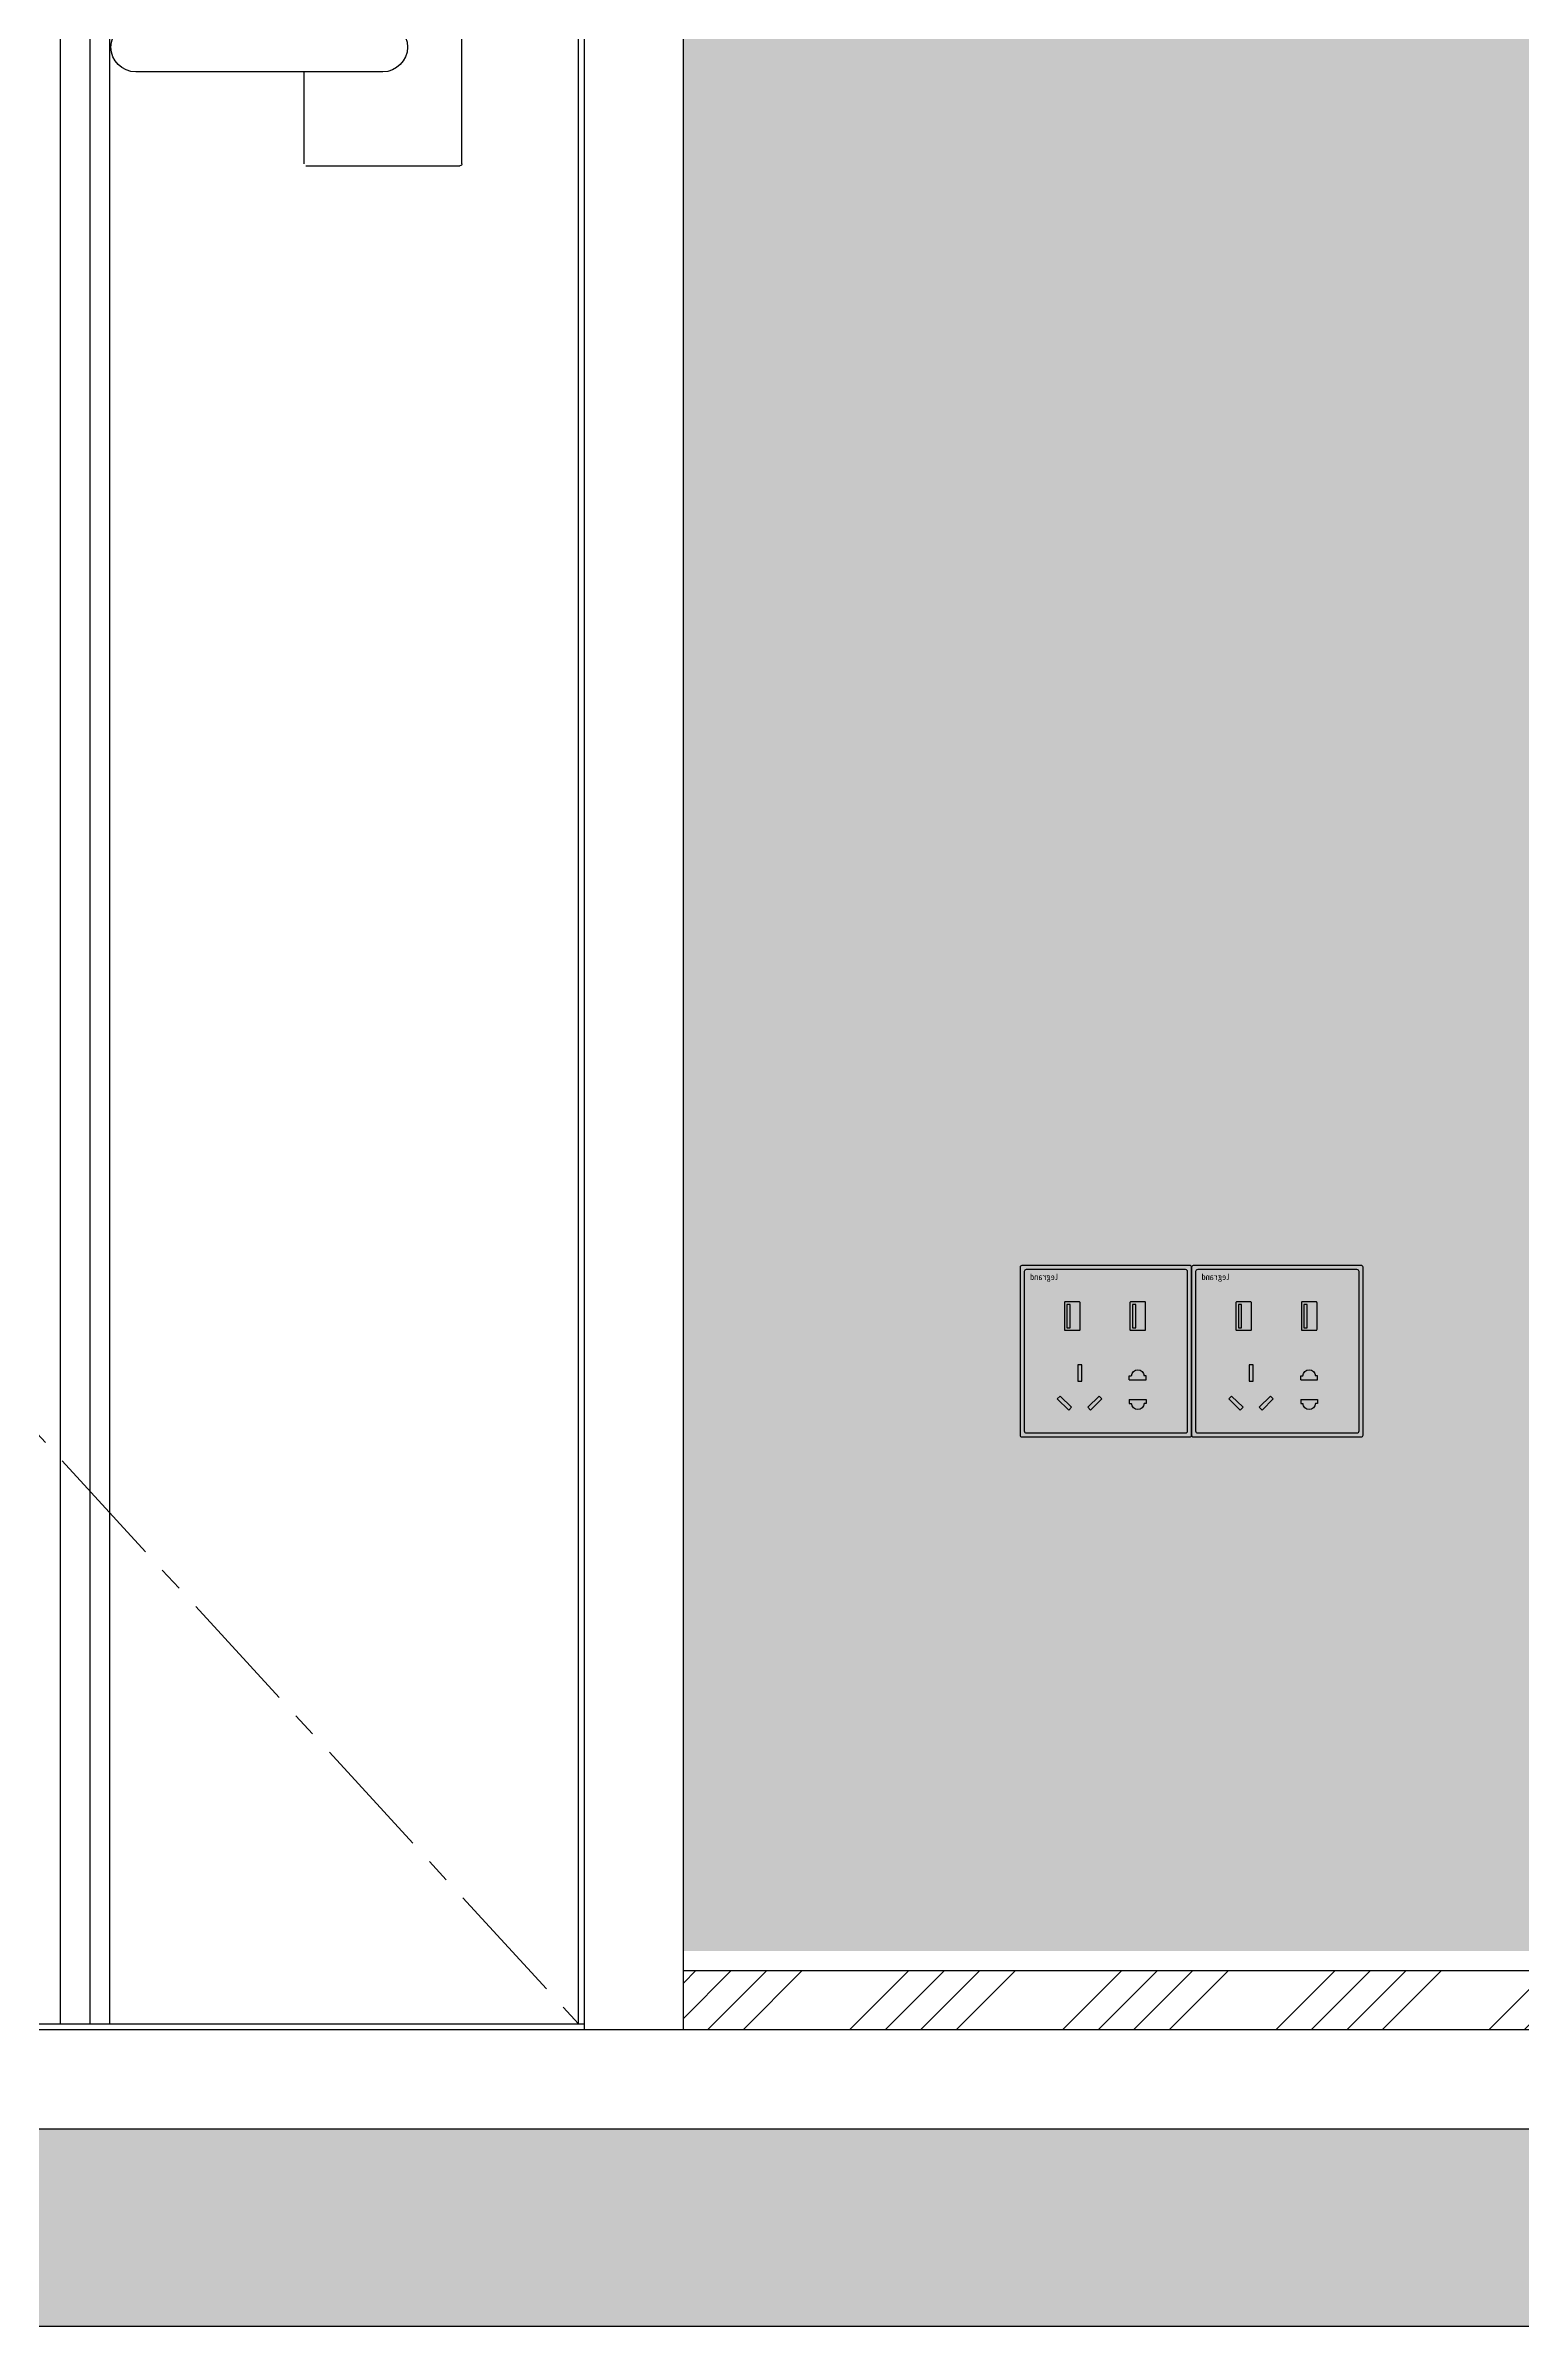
# Model space of a CAD drawing. Header units: millimetres. Extents: x -94739 to 67223, y -48947 to 34737.
# Drawn here: x -82320 to -81573, y -47258 to -46104 of the extents above; entities that cross this region are included whole.
import ezdxf

# ---------------------------------------------------------------- set-up
doc = ezdxf.new("R2010")
doc.units = ezdxf.units.MM
doc.linetypes.add('CENTER', pattern=[2, 1.25, -0.25, 0.25, -0.25])
for name, color, linetype in [('DT-深灰填充', 251, 'Continuous'), ('DT-通用', 200, 'Continuous'), ('EL', 1, 'Continuous'), ('EL-通用', 200, 'Continuous')]:
    doc.layers.add(name, color=color, linetype=linetype)
doc.styles.add('黑体', font='simhei.ttf')

# ---------------------------------------------------------------- blocks, each defined once
blk = doc.blocks.new('*U147')
at = {"layer": 'DT-深灰填充'}
blk.add_hatch(color=256, dxfattribs=at).paths.add_polyline_path([(0, -100), (4725, -100), (4725, 0), (0, 0)])
at = {"layer": 'DT-通用', "color": 200, "ltscale": 10}
blk.add_lwpolyline([(0, -100), (4725, -100), (4725, 0), (0, 0)], close=True, dxfattribs=at)
blk = doc.blocks.new('海龙_07258613')
at = {"color": 1, "ltscale": 200}
for p, q in [((-380.5, -256), (-380.5, 26)), ((-340.5, -209.5), (-215.5, -209.5)), ((-300.5, -209.5), (-300.5, -256)), ((-301.5, -257), (-379.5, -257))]:
    blk.add_line(p, q, dxfattribs=at)
at = {"color": 136, "linetype": 'CENTER', "ltscale": 50}
blk.add_lwpolyline([(-439.5, 850), (497.5, -175), (-439.5, -1197)], dxfattribs=at)
at = {"color": 1, "ltscale": 200}
for centre, radius, start, end in [((-340.5, -197), 12.5, 90, 270), ((-215.5, -197), 12.5, 270, 90), ((-379.5, -256), 1, 180, 270)]:
    blk.add_arc(centre, radius, start, end, dxfattribs=at)
at = {"layer": 'EL', "color": 30, "ltscale": 300}
for p, q in [((-439.5, -1197), (-439.5, 850)), ((-202.5, -1197), (-202.5, 850)), ((497.5, -1197), (-442.5, -1197)), ((-492.5, -1200), (-442.5, -1200))]:
    blk.add_line(p, q, dxfattribs=at)
at = {"layer": 'EL', "color": 251, "ltscale": 300}
for p, q in [((-192.5, -1197), (-192.5, 850)), ((-177.5, -1197), (-177.5, 850))]:
    blk.add_line(p, q, dxfattribs=at)
at = {"layer": 'EL', "color": 30, "ltscale": 300}
for points in [[(-492.5, -1200), (-492.5, 900), (547.5, 900), (547.5, -1200)], [(-442.5, -1200), (-442.5, 850), (497.5, 850), (497.5, -1200)]]:
    blk.add_lwpolyline(points, dxfattribs=at)
blk = doc.blocks.new('*U276')
h = blk.add_hatch()
h.set_pattern_fill('ANSI34', color=250, scale=4, angle=180)
h.set_pattern_definition([(225, (10332.875, 34955.12), (53.88154, -53.88154), []), (225, (10314.914, 34955.12), (53.88154, -53.88154), []), (225, (10296.95, 34955.12), (53.88154, -53.88154), []), (225, (10278.99, 34955.12), (53.88154, -53.88154), [])])
h.paths.add_polyline_path([(0, 30), (2860.1, 30), (2860.1, 0), (0, 0)])
at = {"color": 136}
blk.add_line((0, 30), (2860.1, 30), dxfattribs=at)
at = {"layer": 'DT-通用', "color": 250, "ltscale": 10}
blk.add_lwpolyline([(0, 30), (2860.1, 30), (2860.1, 0), (0, 0)], close=True, dxfattribs=at)
blk = doc.blocks.new('*U95')
at = {"color": 8}
for p, q in [((481347, 386580.6), (481347, 386588.6)), ((481347, 386588.6), (481349, 386588.6)), ((481349, 386588.6), (481349, 386580.6)), ((481323.4, 386581.2), (481315.1, 386581.2)), ((481349, 386580.6), (481347, 386580.6)), ((481323.4, 386571.5), (481315.1, 386571.5)), ((481337, 386571.8), (481338.4, 386573.2)), ((481342.6, 386566.2), (481337, 386571.8)), ((481338.4, 386573.2), (481344, 386567.6)), ((481344, 386567.6), (481342.6, 386566.2)), ((481357.7, 386573.2), (481352, 386567.6)), ((481352, 386567.6), (481353.4, 386566.2)), ((481353.4, 386566.2), (481359.1, 386571.8)), ((481359.1, 386571.8), (481357.7, 386573.2))]:
    blk.add_line(p, q, dxfattribs=at)
at = {"color": 4, "ltscale": 0.3}
blk.add_lwpolyline([(481376.7, 386552.9), (481293.4, 386552.9, -0.414214), (481292.5, 386553.8), (481292.5, 386637.1, -0.414214), (481293.4, 386637.9), (481376.7, 386637.9, -0.414214), (481377.5, 386637.1), (481377.5, 386553.8, -0.414214)], format="xyb", close=True, dxfattribs=at)
at = {"color": 8, "ltscale": 0.3}
blk.add_lwpolyline([(481374.5, 386554.9), (481295.5, 386554.9, -0.414214), (481294.5, 386555.9), (481294.5, 386634.9, -0.414214), (481295.5, 386635.9), (481374.5, 386635.9, -0.414214), (481375.5, 386634.9), (481375.5, 386555.9, -0.414214)], format="xyb", close=True, dxfattribs=at)
at = {"color": 8}
for points in [[(481315.8, 386619.9), (481322.6, 386619.9, -0.414214), (481323.1, 386619.4), (481323.1, 386606.3, -0.414214), (481322.6, 386605.8), (481315.8, 386605.8, -0.414214), (481315.3, 386606.3), (481315.3, 386619.4, -0.414214)], [(481348.3, 386619.9), (481355.1, 386619.9, -0.414214), (481355.6, 386619.4), (481355.6, 386606.3, -0.414214), (481355.1, 386605.8), (481348.3, 386605.8, -0.414214), (481347.8, 386606.3), (481347.8, 386619.4, -0.414214)]]:
    blk.add_lwpolyline(points, format="xyb", close=True, dxfattribs=at)
for points in [[(481320.2, 386618.6), (481321.8, 386618.6), (481321.8, 386607.1), (481320.2, 386607.1)], [(481352.7, 386618.6), (481354.3, 386618.6), (481354.3, 386607.1), (481352.7, 386607.1)]]:
    blk.add_lwpolyline(points, close=True, dxfattribs=at)
for points in [[(481315.1, 386581.2), (481315.1, 386583.2), (481316.1, 386583.2)], [(481323.4, 386581.2), (481323.4, 386583.2), (481322.4, 386583.2)], [(481315.1, 386571.5), (481315.1, 386569.5), (481316.1, 386569.5)], [(481323.4, 386571.5), (481323.4, 386569.5), (481322.4, 386569.5)]]:
    blk.add_lwpolyline(points, dxfattribs=at)
for centre, start, end in [((481319.2, 386583.1), 1.2629, 178.7341), ((481319.2, 386569.6), 181.2659, 358.7371)]:
    blk.add_arc(centre, 3.12, start, end, dxfattribs=at)
at = {"color": 8, "ltscale": 15, "insert": (481358.3, 386633.8), "char_height": 3, "attachment_point": 1, "line_spacing_factor": 0.36, "style": '黑体'}
blk.add_mtext_dynamic_manual_height_columns('legrand', width=8.504, gutter_width=1, heights=[0], dxfattribs=at)
blk = doc.blocks.new('A$C20669ec1')
at = {"layer": 'EL-通用', "linetype": 'ByBlock', "xscale": -1.019999999999072, "yscale": 1.019999999999072, "zscale": 1.019999999999072}
for p in [(492764.5, -393984), (492851.2, -393984)]:
    blk.add_blockref('*U95', p, dxfattribs=at)

msp = doc.modelspace()

# ---------------------------------------------------------------- hatches: boundary and pattern name
h = msp.add_hatch()
h.set_pattern_fill('AR-SAND', color=250, scale=2, angle=45)
h.paths.add_polyline_path([(-81842.8, -44027.9), (-79337.8, -44027.9), (-79337.8, -43827.9), (-79137.8, -43827.9), (-79137.7, -47067.9), (-81997.8, -47067.9), (-81997.8, -45007.9), (-81842.8, -45007.9)])

# ---------------------------------------------------------------- linework, layer by layer
at = {"color": 160}
msp.add_lwpolyline([(-77717.8, -47037.9), (-77787.8, -47037.9), (-77787.8, -47127.9), (-78897.8, -47127.9), (-78897.8, -47107.9), (-83842.8, -47107.9)], dxfattribs=at)

# ---------------------------------------------------------------- block references
at = {"xscale": -1, "rotation": 359.9998479605043}
msp.add_blockref('海龙_07258613', (-82490.3, -45907.9), dxfattribs=at)
for name, p in [('A$C20669ec1', (-83586.9, -47107.9)), ('*U276', (-81997.8, -47107.9))]:
    msp.add_blockref(name, p)
at = {"xscale": -1}
msp.add_blockref('*U147', (-79117.8, -47157.9), dxfattribs=at)

doc.saveas('drawing.dxf')
